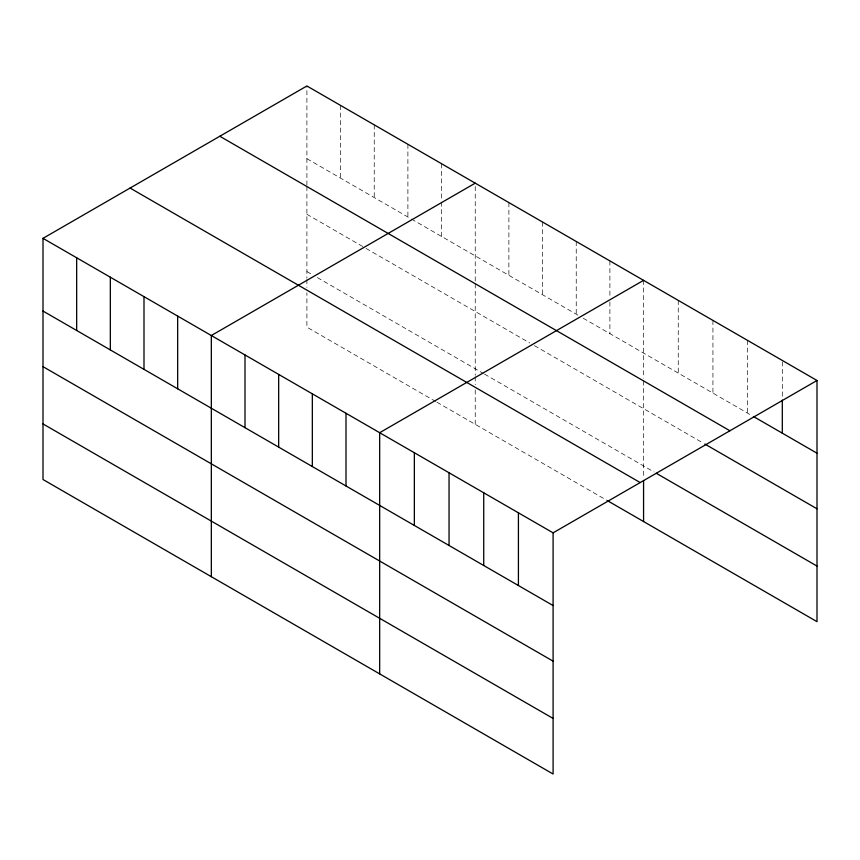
<?xml version="1.0" encoding="UTF-8"?>
<svg xmlns="http://www.w3.org/2000/svg" width="860" height="860" viewBox="0 0 860 860"><rect width="100%" height="100%" fill="white"/><g stroke="black" fill="none" stroke-linecap="round" stroke-linejoin="round"><path stroke-width="0.64" stroke-dasharray="4.3 3.22" d="M306.902 185.169L306.902 85.978M475.236 281.026L475.236 183.158M306.902 158.691L410.22 218.343M411.381 219.02L578.554 315.534M583.198 318.211L752.253 415.821M306.902 214.291L364.941 247.798M366.102 248.475L529.792 342.979M534.436 345.656L702.534 442.706M306.902 271.567L312.707 274.921M317.351 277.597L483.363 373.444M484.524 374.111L653.976 471.946M435.762 401.555L306.902 327.155L306.902 292.744M436.923 402.222L607.579 500.756M782.31 361.781L782.31 398.793M747.63 340.431L747.63 413.144M712.94 320.404L712.94 393.117M678.25 300.377L678.25 373.089M643.57 280.349L643.57 378.217M643.57 380.862L643.57 477.848M609.901 260.913L609.901 296.614M609.901 301.903L609.901 333.626M576.232 241.477L576.232 314.19M542.563 222.041L542.563 294.754M508.894 202.605L508.894 275.318M475.236 283.682L475.236 375.368M475.236 376.691L475.236 384.635M475.236 389.935L475.236 424.346M441.567 163.722L441.567 200.745M441.567 202.068L441.567 236.446M407.898 144.286L407.898 217.01M374.229 124.85L374.229 197.574M340.56 105.415L340.56 178.127M306.902 186.491L306.902 278.188M306.902 279.511L306.902 287.444"/><path stroke-width="1.29" d="M43 238.338L553.098 532.845L553.098 774.021L43 479.514L43 238.338L306.902 85.978L817 380.486L817 621.662L607.579 500.756M475.236 183.158L211.334 335.518L211.334 576.705M643.57 280.349L379.668 432.709L379.668 673.896M553.098 532.845L817 380.486M753.403 416.487L817 453.198M219.816 136.256L729.914 430.763M704.845 444.039L817 508.798M656.288 473.279L817 566.073M130.086 188.06L640.184 482.567M43 311.051L553.098 605.558M43 366.65L553.098 661.157M43 423.926L553.098 718.433M782.31 400.115L782.31 433.171M643.57 480.503L643.57 521.536M518.419 512.818L518.419 585.531M483.728 492.791L483.728 565.504M449.038 472.763L449.038 545.476M414.359 452.736L414.359 525.449M346 413.273L346 485.986M312.331 393.837L312.331 466.55M278.672 374.401L278.672 447.114M245.003 354.965L245.003 427.678M177.665 316.082L177.665 388.806M143.996 296.646L143.996 369.37M110.338 277.21L110.338 349.934M76.669 257.774L76.669 330.487"/></g></svg>
